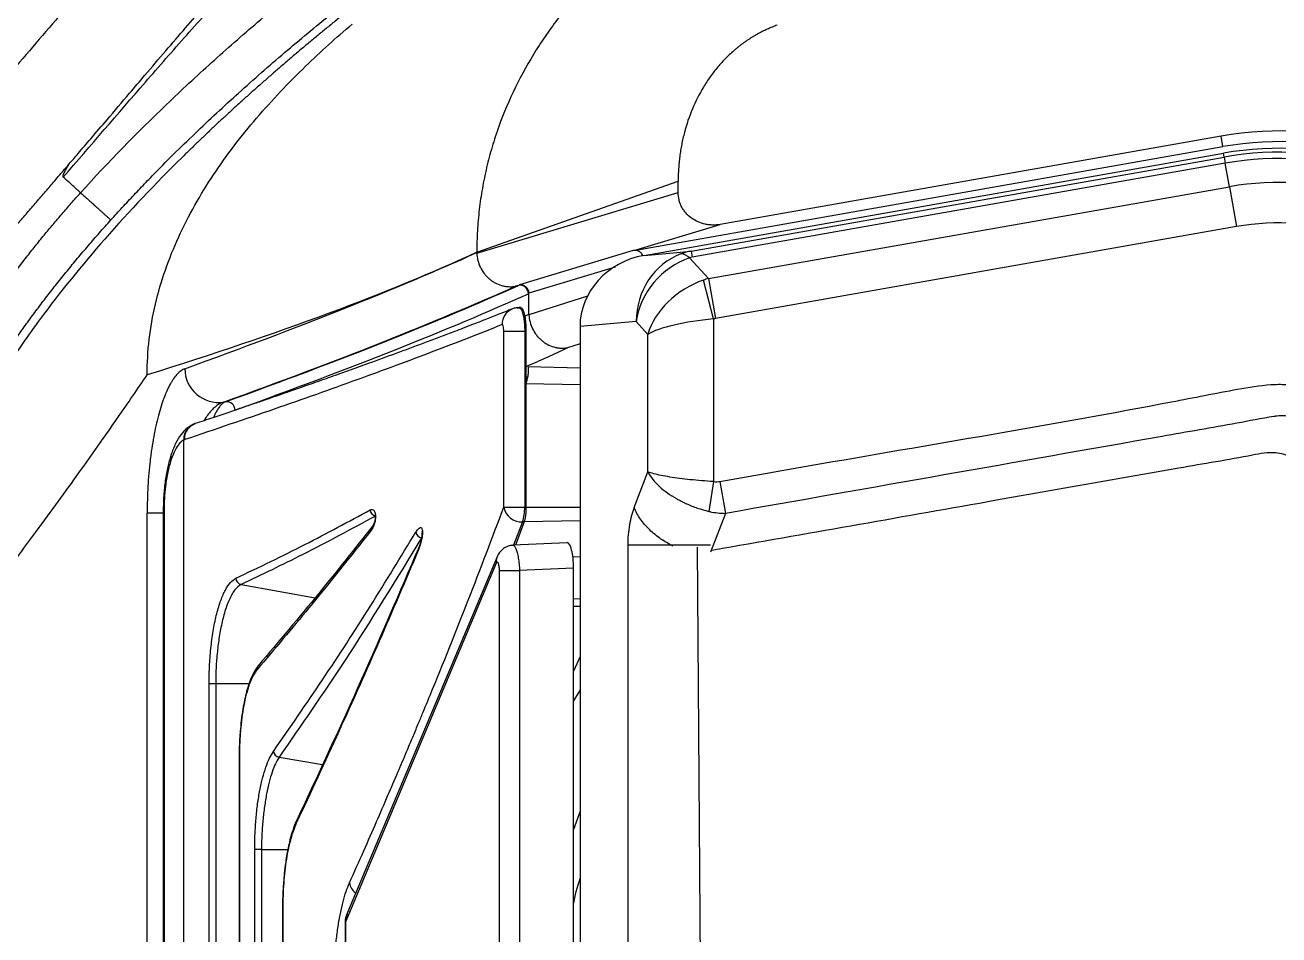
# Model space of a CAD drawing. Extents: x -2 to 78, y -19 to 124.
# Drawn here: x 60.58 to 69.8, y 44.23 to 50.92 of the extents above; entities that cross this region are included whole.
import ezdxf

# ---------------------------------------------------------------- set-up
doc = ezdxf.new("R2010")
doc.units = 0
doc.header["$MEASUREMENT"] = 0
doc.layers.add('1', color=4, linetype='Continuous')
doc.layers.add('GEOMETRY', color=2, linetype='Continuous', lineweight=25)

# ---------------------------------------------------------------- blocks, each defined once
blk = doc.blocks.new('2026 BEAM 220')
at = {"layer": 'GEOMETRY'}
for p, q in [((71.3585, 50.1065), (67.673, 49.4567)), ((71.3722, 50.0291), (71.3585, 50.1065)), ((67.038, 49.2649), (71.3722, 50.0291)), ((67.1126, 49.2289), (71.3762, 49.9807)), ((67.4588, 49.2609), (71.3812, 49.9525)), ((71.3812, 49.9525), (71.3762, 49.9807)), ((71.3812, 49.9525), (71.3893, 49.9067)), ((71.3893, 49.9067), (67.4669, 49.215)), ((71.4197, 49.7342), (71.3893, 49.9067)), ((65.8821, 49.2524), (67.3637, 49.7749)), ((67.3637, 49.6917), (67.3637, 49.7751)), ((67.5859, 49.0582), (71.4197, 49.7342)), ((71.4197, 49.7342), (71.4714, 49.4407)), ((65.8822, 49.2443), (67.3637, 49.6917)), ((67.038, 49.2649), (67.673, 49.4567)), ((71.4714, 49.4407), (67.6376, 48.7647)), ((65.8821, 49.2524), (65.8821, 49.2495)), ((67.0328, 49.264), (66.1961, 49.0113)), ((67.1126, 49.2289), (67.4588, 49.2609)), ((67.4477, 49.21), (67.5859, 49.0582)), ((67.4588, 49.2609), (67.4669, 49.215)), ((66.9002, 49.142), (66.2659, 48.9504)), ((66.1894, 49.0086), (66.1658, 49.0014)), ((67.6242, 48.7618), (67.5508, 49.0475)), ((67.5859, 49.0582), (67.6376, 48.7647)), ((66.2659, 48.7977), (66.2659, 48.9491)), ((66.6973, 48.9282), (66.266, 48.7922)), ((66.1795, 48.8437), (66.1878, 48.844)), ((66.2059, 48.8446), (66.1916, 48.8446)), ((66.2344, 48.7831), (66.2659, 48.7977)), ((67.0542, 48.7431), (66.6414, 48.7049)), ((67.1408, 48.648), (67.0542, 48.7431)), ((67.6242, 48.7618), (67.6242, 47.565)), ((66.2343, 48.6696), (66.0802, 48.6696)), ((66.0802, 47.3762), (66.0802, 48.6696)), ((66.2343, 48.6696), (66.2343, 47.3762)), ((66.2437, 48.6696), (66.2343, 48.6696)), ((66.2437, 48.6696), (66.2437, 48.3394)), ((66.6414, 48.7049), (66.6414, 31.6831)), ((67.1408, 47.6364), (67.1408, 48.648)), ((66.6414, 48.5781), (66.5505, 48.5497)), ((66.6414, 48.4004), (66.2584, 48.408)), ((66.248, 48.302), (66.2428, 48.284)), ((66.2437, 48.3394), (66.2437, 48.3029)), ((66.2437, 48.3029), (66.2437, 47.3762)), ((66.6414, 48.276), (66.2437, 48.284)), ((66.2558, 48.3328), (66.248, 48.302)), ((64.0326, 48.152), (64.017, 48.1493)), ((63.8097, 47.9912), (63.7963, 47.9859)), ((63.7272, 32.5166), (63.7272, 47.8714)), ((67.0391, 47.3746), (67.1408, 47.6364)), ((67.6242, 47.565), (67.5889, 47.3457)), ((67.6705, 47.5657), (67.712, 47.3306)), ((63.4562, 33.0559), (63.4562, 47.3321)), ((63.5745, 47.3321), (63.4562, 47.3321)), ((63.5745, 47.3484), (63.5745, 33.0396)), ((63.5803, 47.3484), (63.5745, 47.3484)), ((63.5803, 47.3484), (63.5803, 33.0396)), ((66.0802, 47.3762), (66.2343, 47.3762)), ((66.2343, 47.3762), (66.2437, 47.3762)), ((66.2437, 47.3762), (66.6414, 47.3762)), ((65.1355, 47.3195), (65.1354, 47.3199)), ((66.2183, 47.2679), (66.1528, 47.0973)), ((66.2302, 47.2679), (66.2183, 47.2679)), ((66.2302, 47.2679), (66.2185, 47.2368)), ((66.2297, 47.2718), (66.6414, 47.2782)), ((67.712, 47.3306), (67.601, 47.0449)), ((66.2185, 47.2368), (66.1657, 47.0979)), ((66.5474, 47.1156), (66.1473, 47.0971)), ((66.9926, 47.0971), (66.9926, 33.2909)), ((67.503, 47.0832), (67.6038, 33.3311)), ((66.0256, 46.9639), (64.9249, 44.3473)), ((66.0316, 47.0123), (64.931, 44.3958)), ((66.6414, 47.0116), (66.5889, 47.0099)), ((66.0483, 46.9098), (66.1968, 46.9098)), ((66.0483, 33.4782), (66.0483, 46.9098)), ((66.5935, 46.9282), (66.1968, 46.9098)), ((66.1968, 46.9098), (66.1968, 33.4782)), ((66.5935, 33.4598), (66.5935, 46.9282)), ((64.1478, 46.808), (64.6918, 46.7104)), ((66.6414, 46.7007), (66.5935, 46.7023)), ((66.5935, 46.6483), (66.6414, 46.6481)), ((66.6414, 46.2771), (66.5935, 46.1692)), ((63.9121, 34.3096), (63.9121, 46.0784)), ((63.9121, 46.0784), (63.9608, 46.0784)), ((63.9608, 46.0784), (63.9608, 34.3096)), ((63.9608, 46.0784), (64.2063, 46.0784)), ((66.6414, 46.0324), (66.5935, 45.9518)), ((64.1334, 45.5458), (64.1334, 34.8422)), ((64.1334, 45.5458), (64.1353, 45.5458)), ((64.1353, 45.5458), (64.1353, 34.8422)), ((64.4272, 45.537), (64.7459, 45.4839)), ((66.6414, 45.1399), (66.5935, 45.0064)), ((64.2479, 35.5158), (64.2479, 44.8575)), ((64.2968, 44.8575), (64.2479, 44.8575)), ((64.2968, 44.8575), (64.2968, 35.5158)), ((64.2968, 44.8575), (64.4913, 44.8575)), ((64.4522, 44.424), (64.4522, 35.943)), ((64.4541, 44.424), (64.4523, 44.424)), ((64.4541, 44.424), (64.4541, 35.943)), ((64.931, 44.3958), (64.9198, 44.367)), ((64.9124, 44.3247), (64.9124, 36.0633)), ((64.9162, 44.3247), (64.9124, 44.3247)), ((64.9162, 44.3247), (64.9162, 36.0633))]:
    blk.add_line(p, q, dxfattribs=at)
for centre, radius, start, end in [((71.7928, 47.6438), 2.5007, 44.9999, 100), ((71.7928, 47.6438), 2.4221, 44.9999, 100), ((71.7883, 47.6438), 2.3729, 44.9999, 100), ((71.7883, 47.6438), 2.3443, 44.9999, 100), ((71.7883, 47.6438), 2.2977, 44.9999, 100), ((71.7883, 47.6438), 2.1226, 44.9999, 100), ((71.7883, 47.6438), 1.8246, 44.9999, 100), ((67.3761, 49.1417), 0.099, 43.6486, 85.22169), ((66.1988, 48.9465), 0.0628, 0.54406, 98.62329), ((66.1898, 48.7231), 0.1213, 112.22727, 181.71632), ((63.9841, 48.3978), 0.2507, 180.61243, 277.5361), ((64.0408, 48.0899), 0.0627, 0.61236, 97.54078), ((63.695, 47.7409), 0.0663, 163.24177, 196.53334), ((65.145, 47.3586), 0.0482, 181.92395, 259.18374), ((66.2121, 47.4022), 0.1344, 191.15883, 272.65475), ((65.9351, 47.3652), 0.2994, 341.0515, 2.10867), ((65.1464, 47.2115), 0.041, 141.87832, 185.28689), ((65.4836, 47.2008), 0.0498, 187.38284, 261.50457), ((65.4847, 47.0624), 0.0341, 148.24058, 188.36478), ((66.1159, 46.9772), 0.0913, 158.52572, 188.41774), ((64.1573, 46.8553), 0.0483, 181.90823, 258.55939), ((64.3067, 46.1872), 0.0406, 139.72346, 186.06837), ((64.4357, 45.5868), 0.0505, 187.90627, 260.34063), ((64.5868, 45.0576), 0.0338, 149.43449, 189.66631), ((65.0655, 44.6334), 0.1224, 189.9788, 232.10141), ((65.0152, 44.3607), 0.0912, 157.3727, 188.42823), ((65.0374, 44.3247), 0.125, 160.22189, 180), ((64.9985, 44.339), 0.0836, 160.41522, 189.80618), ((65.3471, 44.1703), 0.4578, 157.2586, 160.28905)]:
    blk.add_arc(centre, radius, start, end, dxfattribs=at)
for centre, major_axis, ratio, start_param, end_param in [((-37.0861, 32.1254), (104.9182, 18.5953), 0.051723, 5.993439, 6.080707), ((67.2115, 48.7129), (-0.568, -0.0526), 0.920287, 4.801709, 6.198207), ((67.5377, 48.7431), (0.0229, 0.5252), 0.919446, 0.370167, 1.61079), ((67.5377, 48.7431), (0.3582, 0.3844), 0.864326, 1.008189, 2.248811), ((67.6583, 48.7542), (0.4418, -0.3689), 0.813707, 2.55044, 2.706314), ((67.597, 49.1021), (0.183, -0.0797), 0.456183, 2.538885, 2.69476), ((-37.0428, 31.8796), (105.1682, 18.5951), 0.051607, 5.993481, 6.080501), ((-37.097, 31.8691), (105.2307, 18.6061), 0.051607, 5.993814, 6.081316), ((67.6242, 48.648), (0.4577, 0.2674), 0.746474, 1.307149, 2.477496), ((67.7036, 48.5607), (0.3883, 0.3533), 0.966078, 1.079499, 1.149774), ((-37.0861, 31.8077), (105.2932, 18.606), 0.051579, 5.993825, 6.081326), ((67.6242, 48.648), (0.5249, 0.0505), 0.214989, 1.550095, 2.720442), ((67.7036, 48.5607), (-0.1491, 0.1638), 0.846462, 5.791888, 5.862163), ((66.5479, 46.928), (0.0001, 0.1877), 0.242695, 4.713649, 6.294533)]:
    blk.add_ellipse(centre, major_axis=major_axis, ratio=ratio, start_param=start_param, end_param=end_param, dxfattribs=at)
for points, knots in [([(62.8392, 49.8047), (63.0412, 50.0377), (63.3411, 50.3875), (63.7465, 50.8507), (64.0301, 51.1662), (64.2921, 51.4484), (64.506, 51.6708), (64.6966, 51.8628), (64.8911, 52.0496), (65.1192, 52.2558), (65.4122, 52.5045), (65.7444, 52.7676), (66.1146, 53.041), (66.4936, 53.3043), (66.8787, 53.5586), (67.27, 53.8064), (67.6686, 54.049), (67.9826, 54.233), (68.1618, 54.3357), (68.2051, 54.3604)], [0, 0, 0, 0, 0.125, 0.1875, 0.25, 0.296875, 0.34375, 0.375, 0.40625, 0.453125, 0.5, 0.5625, 0.625, 0.6875, 0.75, 0.8125, 0.875, 0.9375, 0.9573822, 0.9573822, 0.9573822, 0.9573822]), ([(62.9666, 49.6899), (63.1699, 49.9155), (63.4872, 50.2396), (63.9287, 50.6493), (64.1551, 50.8473), (64.3836, 51.042), (64.4989, 51.1377), (64.732, 51.3264), (64.8498, 51.4195), (65.2058, 51.6944), (65.4462, 51.8717), (65.8132, 52.1307), (66.06, 52.3011), (66.4338, 52.548), (66.8133, 52.7879), (67.0693, 52.9424), (67.456, 53.1702), (67.7171, 53.3169), (68.1159, 53.5267), (68.3842, 53.6631), (68.6555, 53.7912), (68.7921, 53.8532)], [0, 0, 0, 0, 0.125, 0.1875, 0.25, 0.25, 0.3125, 0.3125, 0.375, 0.375, 0.5, 0.5, 0.5625, 0.625, 0.6875, 0.75, 0.75, 0.875, 0.875, 0.9375, 1, 1, 1, 1]), ([(63.1892, 49.4894), (63.2031, 49.5048), (63.2311, 49.5356), (63.2734, 49.5818), (63.3164, 49.6281), (63.3598, 49.6745), (63.4039, 49.7209), (63.4485, 49.7674), (63.5295, 49.851), (63.649, 49.9715), (63.8592, 50.1762), (64.1308, 50.4284), (64.4647, 50.7208), (64.8085, 51.0062), (65.1572, 51.2819), (65.5118, 51.5496), (65.9907, 51.8952), (66.601, 52.3073), (67.2266, 52.6942), (67.7358, 52.9876), (68.0582, 53.1636), (68.2863, 53.2823), (68.4174, 53.3489), (68.527, 53.4036), (68.6481, 53.463), (68.7809, 53.5266), (68.87, 53.5682), (68.9146, 53.589)], [0, 0, 0, 0, 0.008789, 0.017639, 0.026551, 0.035524, 0.04456, 0.053658, 0.062819, 0.093872, 0.125518, 0.18712, 0.25079, 0.31352, 0.376321, 0.439079, 0.501679, 0.626445, 0.750918, 0.813126, 0.87535, 0.906481, 0.922028, 0.93763, 0.958364, 0.979154, 1, 1, 1, 1]), ([(64.6404, 52.9074), (64.6229, 52.892), (64.588, 52.8612), (64.5359, 52.8148), (64.4841, 52.7681), (64.4326, 52.7212), (64.3814, 52.6741), (64.3305, 52.6267), (64.28, 52.5791), (64.2298, 52.5312), (64.18, 52.4831), (64.1305, 52.4347), (64.0814, 52.386), (64.0325, 52.3371), (63.984, 52.288), (63.9358, 52.2387), (63.8878, 52.1891), (63.8401, 52.1394), (63.7926, 52.0896), (63.7453, 52.0396), (63.6983, 51.9894), (63.6514, 51.9391), (63.6047, 51.8887), (63.5582, 51.8382), (63.5119, 51.7875), (63.4657, 51.7368), (63.4197, 51.6859), (63.2552, 51.5032), (62.9767, 51.1862), (62.5894, 50.7344), (62.2044, 50.2851), (61.9129, 49.9536), (61.7198, 49.7332), (61.6235, 49.6231), (61.5274, 49.5132), (61.4635, 49.44), (61.4315, 49.4035)], [0, 0, 0, 0, 0.014365, 0.028722, 0.043071, 0.057413, 0.071748, 0.086077, 0.1004, 0.114718, 0.129031, 0.14334, 0.157646, 0.17195, 0.186253, 0.200555, 0.214857, 0.22916, 0.243464, 0.257769, 0.272076, 0.286385, 0.300696, 0.315009, 0.329324, 0.343642, 0.357962, 0.372285, 0.497814, 0.623358, 0.748885, 0.874429, 0.905826, 0.937223, 0.968616, 1, 1, 1, 1]), ([(62.8826, 49.9018), (62.9046, 49.9275), (62.9577, 49.9892), (63.0507, 50.0977), (63.1765, 50.2453), (63.3092, 50.4009), (63.453, 50.5699), (63.5901, 50.7306), (63.7356, 50.8991), (63.8727, 51.0554), (64.0039, 51.2027), (64.13, 51.3432), (64.2521, 51.4783), (64.3695, 51.6059), (64.4826, 51.7255), (64.5922, 51.838), (64.6987, 51.9446), (64.8027, 52.0462), (64.8977, 52.137), (64.9852, 52.219), (65.0661, 52.2935), (65.1344, 52.3553), (65.1894, 52.4044), (65.217, 52.4288), (65.2308, 52.441)], [0, 0, 0, 0, 0.0296031, 0.0713262, 0.1251641, 0.1995745, 0.2503023, 0.3194055, 0.3841421, 0.4445299, 0.5005667, 0.5557274, 0.6082741, 0.6581997, 0.7055214, 0.7502703, 0.7935099, 0.8350718, 0.8749769, 0.9059872, 0.9374301, 0.9686991, 0.9843483, 1, 1, 1, 1]), ([(68.093, 52.1336), (68.0875, 52.1315), (68.0574, 52.1205), (67.9785, 52.0905), (67.8575, 52.0401), (67.6676, 51.9516), (67.4374, 51.826), (67.1752, 51.6522), (66.929, 51.4562), (66.7017, 51.2387), (66.4959, 51.0005), (66.3147, 50.7432), (66.1611, 50.4685), (66.0586, 50.227), (65.9933, 50.0278), (65.9529, 49.8758), (65.9213, 49.7218), (65.8987, 49.5662), (65.8851, 49.4096), (65.8821, 49.3048), (65.8821, 49.2524)], [0.2308841, 0.2308841, 0.2308841, 0.2308841, 0.234375, 0.25, 0.28125, 0.3125, 0.375, 0.4375, 0.5, 0.5625, 0.625, 0.6875, 0.75, 0.8125, 0.84375, 0.875, 0.90625, 0.9375, 0.96875, 1, 1, 1, 1]), ([(64.9009, 51.0014), (64.878, 50.9829), (64.8323, 50.9461), (64.7644, 50.8906), (64.6971, 50.8352), (64.6305, 50.7797), (64.5646, 50.7243), (64.4993, 50.6689), (64.4348, 50.6135), (64.3709, 50.5582), (64.3078, 50.5028), (64.2453, 50.4475), (64.1835, 50.3922), (64.1223, 50.3369), (64.0619, 50.2816), (64.0022, 50.2263), (63.9431, 50.1711), (63.8847, 50.1158), (63.827, 50.0606), (63.77, 50.0054), (63.5354, 49.7755), (63.1513, 49.3721), (62.7271, 48.851), (62.4236, 48.4158), (62.2117, 48.0697), (62.0301, 47.7248), (61.9164, 47.4662), (61.8516, 47.2982), (61.8233, 47.2206), (61.7965, 47.1431), (61.7712, 47.0655), (61.7475, 46.9879), (61.7253, 46.9102), (61.7046, 46.8326), (61.6855, 46.7549), (61.6679, 46.6773), (61.6518, 46.5996), (61.6372, 46.5218), (61.6242, 46.4441), (61.6127, 46.3664), (61.6028, 46.2886), (61.5943, 46.2108), (61.5875, 46.133), (61.5821, 46.0552), (61.5783, 45.9774), (61.5759, 45.8996), (61.5756, 45.8477), (61.5755, 45.8217)], [0, 0, 0, 0, 0.0138767, 0.027668, 0.0413743, 0.0549959, 0.0685331, 0.0819863, 0.0953558, 0.1086419, 0.121845, 0.1349655, 0.1480037, 0.1609601, 0.1738349, 0.1866285, 0.1993415, 0.2119741, 0.2245268, 0.2370001, 0.2493942, 0.3794626, 0.4994242, 0.5658746, 0.6295447, 0.690681, 0.7495615, 0.7626219, 0.7756002, 0.7885003, 0.8013263, 0.8140823, 0.8267725, 0.8394012, 0.8519726, 0.8644911, 0.8769611, 0.8893871, 0.9017737, 0.9141254, 0.9264467, 0.9387424, 0.9510171, 0.9632755, 0.9755223, 0.9877622, 1, 1, 1, 1]), ([(63.4562, 48.3499), (63.4562, 48.4373), (63.4666, 48.6122), (63.5125, 48.8708), (63.5864, 49.1229), (63.6849, 49.3663), (63.8046, 49.6), (63.9881, 49.898), (64.2548, 50.2453), (64.6022, 50.6106), (64.8466, 50.8305), (64.9639, 50.93)], [0.6325366, 0.6325366, 0.6325366, 0.6325366, 0.6637866, 0.6950366, 0.7262866, 0.7575366, 0.7887866, 0.8200366, 0.8825366, 0.9450366, 1, 1, 1, 1]), ([(68.093, 50.9233), (68.0867, 50.921), (68.074, 50.9163), (68.0553, 50.9088), (68.0367, 50.901), (68.0184, 50.8929), (68.0002, 50.8844), (67.9822, 50.8755), (67.9644, 50.8663), (67.9468, 50.8568), (67.9294, 50.8469), (67.9122, 50.8366), (67.8952, 50.826), (67.8784, 50.8151), (67.8618, 50.8038), (67.8453, 50.7921), (67.8291, 50.7801), (67.813, 50.7678), (67.7972, 50.7551), (67.7639, 50.7273), (67.7151, 50.6822), (67.6543, 50.6158), (67.5985, 50.5438), (67.5324, 50.4426), (67.4638, 50.3069), (67.4205, 50.1779), (67.3987, 50.0895), (67.3894, 50.0455), (67.3814, 50.0012), (67.375, 49.9565), (67.3699, 49.9116), (67.3664, 49.8664), (67.3641, 49.8209), (67.3638, 49.7904), (67.3637, 49.7751)], [0, 0, 0, 0, 0.013971, 0.027903, 0.041804, 0.055677, 0.069528, 0.083364, 0.097188, 0.111008, 0.124827, 0.138652, 0.152489, 0.166342, 0.180218, 0.194121, 0.208057, 0.222032, 0.23605, 0.250117, 0.311746, 0.373684, 0.436356, 0.50017, 0.623787, 0.750082, 0.781165, 0.812228, 0.843302, 0.874422, 0.905619, 0.936926, 0.968376, 1, 1, 1, 1]), ([(62.0597, 48.9472), (62.0821, 48.973), (62.1269, 49.0247), (62.1941, 49.1025), (62.2613, 49.1804), (62.3287, 49.2584), (62.3961, 49.3366), (62.4635, 49.4149), (62.5311, 49.4934), (62.5987, 49.572), (62.6664, 49.6507), (62.7341, 49.7295), (62.7882, 49.7923), (62.8288, 49.8395), (62.8557, 49.8707), (62.8736, 49.8914), (62.8826, 49.9018)], [0, 0, 0, 0, 0.082024, 0.164071, 0.246136, 0.328215, 0.410304, 0.492401, 0.5745, 0.656599, 0.738698, 0.820794, 0.902884, 0.935256, 0.967628, 1, 1, 1, 1]), ([(62.8392, 49.8047), (62.8389, 49.805), (62.8383, 49.8056), (62.8378, 49.8069), (62.8374, 49.8085), (62.8373, 49.8103), (62.8375, 49.8124), (62.8379, 49.8148), (62.8385, 49.8175), (62.8393, 49.8205), (62.8404, 49.8237), (62.8418, 49.8273), (62.8433, 49.8311), (62.8452, 49.8352), (62.8472, 49.8396), (62.8505, 49.8463), (62.8557, 49.8561), (62.8633, 49.8698), (62.8722, 49.8849), (62.8791, 49.8961), (62.8826, 49.9018)], [0, 0, 0, 0, 0.039691, 0.079594, 0.119717, 0.160067, 0.200652, 0.241479, 0.282554, 0.323884, 0.365476, 0.407338, 0.449474, 0.491892, 0.534597, 0.577596, 0.679295, 0.783552, 0.890434, 1, 1, 1, 1]), ([(62.9666, 49.6899), (62.9567, 49.6989), (62.9377, 49.7162), (62.91, 49.7411), (62.8845, 49.7643), (62.8611, 49.7852), (62.8463, 49.7984), (62.8392, 49.8047)], [0, 0, 0, 0, 0.232688, 0.450737, 0.651831, 0.835176, 1, 1, 1, 1]), ([(61.0994, 45.3165), (61.0994, 45.3322), (61.0995, 45.3638), (61.1002, 45.4118), (61.1013, 45.4608), (61.1028, 45.5109), (61.105, 45.562), (61.1076, 45.6142), (61.1109, 45.6674), (61.1148, 45.7216), (61.1193, 45.7768), (61.1245, 45.833), (61.1304, 45.8903), (61.1371, 45.9485), (61.1445, 46.0077), (61.1528, 46.0679), (61.1618, 46.1291), (61.1717, 46.1912), (61.1826, 46.2542), (61.1943, 46.3182), (61.207, 46.3831), (61.2207, 46.4489), (61.2532, 46.5962), (61.3105, 46.8196), (61.4021, 47.112), (61.5042, 47.3894), (61.6125, 47.6468), (61.7302, 47.8974), (61.8632, 48.1536), (62.0226, 48.4313), (62.2066, 48.7209), (62.3916, 48.985), (62.5363, 49.176), (62.6324, 49.2974), (62.6974, 49.3776), (62.7634, 49.4569), (62.8302, 49.5354), (62.8978, 49.6132), (62.9437, 49.6644), (62.9666, 49.6899)], [0, 0, 0, 0, 0.009641, 0.019499, 0.029575, 0.039868, 0.05038, 0.061109, 0.072056, 0.083222, 0.094607, 0.106211, 0.118034, 0.130077, 0.14234, 0.154823, 0.167528, 0.180454, 0.193602, 0.206973, 0.220566, 0.234383, 0.248423, 0.313603, 0.376598, 0.437395, 0.49596, 0.548883, 0.608255, 0.67409, 0.746402, 0.819807, 0.872884, 0.894089, 0.915288, 0.936481, 0.957666, 0.97884, 1, 1, 1, 1]), ([(62.9666, 49.6899), (62.9667, 49.6898), (62.967, 49.6895), (62.9679, 49.6888), (62.969, 49.6877), (62.9705, 49.6864), (62.9722, 49.6848), (62.9743, 49.6829), (62.9768, 49.6807), (62.9796, 49.6782), (62.9828, 49.6753), (62.9881, 49.6706), (62.9961, 49.6633), (63.0078, 49.6528), (63.0208, 49.6411), (63.0338, 49.6294), (63.0464, 49.6181), (63.0581, 49.6074), (63.0706, 49.5962), (63.0836, 49.5844), (63.0973, 49.572), (63.1116, 49.5592), (63.1264, 49.5458), (63.1417, 49.5321), (63.1573, 49.518), (63.1732, 49.5038), (63.1839, 49.4942), (63.1892, 49.4894)], [0, 0, 0, 0, 0.023774, 0.047806, 0.072101, 0.096662, 0.121497, 0.146611, 0.172014, 0.197713, 0.223717, 0.250036, 0.314903, 0.378085, 0.439743, 0.499991, 0.543991, 0.587952, 0.632052, 0.676454, 0.721314, 0.766786, 0.812843, 0.859286, 0.90596, 0.952845, 1, 1, 1, 1]), ([(67.673, 49.4567), (67.6546, 49.4534), (67.6363, 49.452), (67.6087, 49.4523), (67.5995, 49.4529), (67.5811, 49.4549), (67.5719, 49.4564), (67.5447, 49.4621), (67.5272, 49.4676), (67.4935, 49.4823), (67.4771, 49.4915), (67.4472, 49.5131), (67.4336, 49.5254), (67.4152, 49.5463), (67.4095, 49.5537), (67.399, 49.5689), (67.3942, 49.5768), (67.3857, 49.5931), (67.3819, 49.6015), (67.3753, 49.6188), (67.3725, 49.6278), (67.3659, 49.6547), (67.3637, 49.6731), (67.3637, 49.6917)], [0, 0, 0, 0, 0.125, 0.125, 0.1875, 0.1875, 0.25, 0.25, 0.375, 0.375, 0.5, 0.5, 0.625, 0.625, 0.6875, 0.6875, 0.75, 0.75, 0.8125, 0.8125, 0.875, 0.875, 1, 1, 1, 1]), ([(61.448, 45.6738), (61.448, 45.6865), (61.4481, 45.7119), (61.4487, 45.75), (61.4495, 45.7881), (61.4508, 45.8262), (61.4524, 45.8643), (61.4544, 45.9024), (61.4567, 45.9406), (61.4594, 45.9788), (61.4624, 46.0169), (61.4658, 46.0551), (61.4696, 46.0933), (61.4737, 46.1316), (61.4782, 46.1698), (61.483, 46.2081), (61.4882, 46.2463), (61.4938, 46.2846), (61.4997, 46.3229), (61.506, 46.3612), (61.5126, 46.3995), (61.5196, 46.4378), (61.5269, 46.4762), (61.5346, 46.5145), (61.5427, 46.5529), (61.5511, 46.5913), (61.5599, 46.6297), (61.569, 46.6681), (61.5785, 46.7065), (61.5884, 46.745), (61.5986, 46.7834), (61.6091, 46.8219), (61.6201, 46.8604), (61.6314, 46.8989), (61.643, 46.9374), (61.655, 46.9759), (61.6674, 47.0144), (61.6801, 47.053), (61.6932, 47.0916), (61.7066, 47.1301), (61.7204, 47.1687), (61.7345, 47.2073), (61.749, 47.2459), (61.7639, 47.2846), (61.7791, 47.3232), (61.7947, 47.3619), (61.8107, 47.4005), (61.827, 47.4392), (61.8436, 47.4779), (61.8606, 47.5166), (61.878, 47.5554), (61.8957, 47.5941), (61.9138, 47.6329), (61.9323, 47.6716), (61.96, 47.7287), (61.9977, 47.8041), (62.0464, 47.8974), (62.0973, 47.9908), (62.1501, 48.0843), (62.205, 48.1777), (62.262, 48.2712), (62.321, 48.3648), (62.3821, 48.4583), (62.4452, 48.5519), (62.5104, 48.6456), (62.5776, 48.7392), (62.6469, 48.8329), (62.7183, 48.9267), (62.7916, 49.0205), (62.8671, 49.1143), (62.9446, 49.2081), (63.0241, 49.302), (63.1056, 49.396), (63.1613, 49.4581), (63.1892, 49.4894)], [0, 0, 0, 0, 0.008873, 0.01775, 0.026632, 0.03552, 0.044413, 0.053314, 0.062223, 0.07114, 0.080067, 0.089004, 0.097952, 0.106911, 0.115883, 0.124868, 0.133868, 0.142882, 0.151911, 0.160957, 0.17002, 0.1791, 0.188199, 0.197318, 0.206456, 0.215614, 0.224794, 0.233996, 0.243221, 0.252469, 0.261742, 0.271039, 0.280362, 0.289711, 0.299087, 0.30849, 0.317921, 0.327382, 0.336872, 0.346392, 0.355942, 0.365525, 0.375139, 0.384786, 0.394466, 0.40418, 0.413928, 0.423712, 0.433531, 0.443386, 0.453278, 0.463207, 0.473175, 0.483181, 0.493225, 0.517545, 0.54209, 0.566867, 0.591883, 0.617145, 0.64266, 0.668433, 0.694472, 0.720782, 0.74737, 0.77424, 0.801398, 0.828849, 0.8566, 0.884654, 0.913016, 0.941692, 0.970685, 1, 1, 1, 1]), ([(65.8822, 49.2443), (65.8829, 49.2263), (65.8855, 49.2087), (65.8941, 49.1742), (65.9003, 49.1571), (65.9159, 49.125), (65.9252, 49.1099), (65.9416, 49.0887), (65.9474, 49.0819), (65.9596, 49.0691), (65.9724, 49.057), (65.9863, 49.0463), (66.0008, 49.0363), (66.0084, 49.0317), (66.0315, 49.0192), (66.0474, 49.0127), (66.0724, 49.0055), (66.0809, 49.0035), (66.0979, 49.0006), (66.1063, 48.9996), (66.1233, 48.9985), (66.1318, 48.9984), (66.1445, 48.999), (66.1488, 48.9993), (66.1573, 49.0002), (66.1616, 49.0008), (66.1658, 49.0014)], [0, 0, 0, 0, 0.125, 0.125, 0.25, 0.25, 0.375, 0.375, 0.4375, 0.4375, 0.5, 0.5625, 0.5625, 0.625, 0.625, 0.75, 0.75, 0.8125, 0.8125, 0.875, 0.875, 0.9375, 0.9375, 0.96875, 0.96875, 1, 1, 1, 1]), ([(67.1044, 49.2262), (67.102, 49.2313), (67.0967, 49.2424), (67.082, 49.2551), (67.0629, 49.2636), (67.0456, 49.2656), (67.0355, 49.2643), (67.0328, 49.264)], [0, 0, 0, 0, 0.193774, 0.416085, 0.650637, 0.904482, 1, 1, 1, 1]), ([(66.2659, 48.9504), (66.2657, 48.9549), (66.265, 48.9592), (66.2629, 48.9677), (66.2614, 48.972), (66.2557, 48.9839), (66.2502, 48.9911), (66.2404, 48.9996), (66.2368, 49.0021), (66.2292, 49.0063), (66.2253, 49.008), (66.213, 49.0117), (66.2044, 49.0124), (66.1961, 49.0113)], [0, 0, 0, 0, 0.125, 0.125, 0.25, 0.25, 0.5, 0.5, 0.625, 0.625, 0.75, 0.75, 1, 1, 1, 1]), ([(66.1439, 48.8354), (66.1087, 48.8214), (66.0422, 48.7949), (65.946, 48.7571), (65.8603, 48.7238), (65.7857, 48.695), (65.7224, 48.6707), (65.667, 48.6496), (65.6154, 48.63), (65.5632, 48.6103), (65.4633, 48.5728), (65.3131, 48.517), (65.1335, 48.4513), (64.9747, 48.394), (64.8408, 48.3462), (64.7098, 48.2998), (64.6088, 48.2643), (64.5342, 48.2383), (64.4802, 48.2195), (64.4159, 48.1972), (64.341, 48.1714), (64.2558, 48.1421), (64.1601, 48.1094), (64.0538, 48.0733), (63.9362, 48.0335), (63.853, 48.0057), (63.8097, 47.9912)], [0, 0, 0, 0, 0.0536639, 0.1014139, 0.1432497, 0.1791715, 0.2091791, 0.2335612, 0.2574002, 0.2815339, 0.3059624, 0.3949946, 0.4843692, 0.5412443, 0.5981073, 0.6526254, 0.7030575, 0.7208027, 0.7422559, 0.7676813, 0.7970789, 0.8304487, 0.8670891, 0.9075611, 0.9518647, 1, 1, 1, 1]), ([(66.1984, 48.8423), (66.1893, 48.8429), (66.1709, 48.8443), (66.153, 48.8384), (66.1439, 48.8354)], [0, 0, 0, 0, 0.493583, 1, 1, 1, 1]), ([(66.1916, 48.8437), (66.1933, 48.8442), (66.1954, 48.8448), (66.1974, 48.8429), (66.1977, 48.8426)], [0, 0, 0, 0, 0.859995, 1, 1, 1, 1]), ([(66.1977, 48.8426), (66.2003, 48.8406), (66.206, 48.8364), (66.2139, 48.8211), (66.2211, 48.7995), (66.2271, 48.7722), (66.2314, 48.7406), (66.2341, 48.7059), (66.2343, 48.6817), (66.2343, 48.6696)], [0, 0, 0, 0, 0.131047, 0.275872, 0.420698, 0.565523, 0.710349, 0.855174, 1, 1, 1, 1]), ([(66.2059, 48.8433), (66.2082, 48.8433), (66.2124, 48.8433), (66.219, 48.8346), (66.2254, 48.821), (66.2318, 48.7987), (66.237, 48.7713), (66.2409, 48.7389), (66.2433, 48.7046), (66.2436, 48.6812), (66.2437, 48.6696)], [0, 0, 0, 0, 0.117254, 0.208705, 0.348362, 0.4724, 0.610445, 0.744388, 0.874238, 1, 1, 1, 1]), ([(66.0685, 48.7195), (65.9019, 48.6538), (65.5679, 48.5222), (65.0053, 48.3144), (64.4, 48.0992), (63.9554, 47.9488), (63.7326, 47.8735)], [0, 0, 0, 0, 0.248503, 0.497997, 0.748504, 1, 1, 1, 1]), ([(66.0802, 48.6696), (66.08, 48.6774), (66.0796, 48.6929), (66.0764, 48.7097), (66.0725, 48.7191), (66.0699, 48.7193), (66.0685, 48.7195)], [0, 0, 0, 0, 0.279781, 0.559368, 0.779698, 1, 1, 1, 1]), ([(66.266, 48.7922), (66.2667, 48.7743), (66.2693, 48.7567), (66.2781, 48.7221), (66.2843, 48.705), (66.2999, 48.6729), (66.3093, 48.6578), (66.3257, 48.6365), (66.3316, 48.6297), (66.3439, 48.6169), (66.3567, 48.6048), (66.3707, 48.5941), (66.3852, 48.5842), (66.3928, 48.5796), (66.416, 48.5672), (66.432, 48.5606), (66.457, 48.5535), (66.4655, 48.5515), (66.4825, 48.5486), (66.491, 48.5476), (66.508, 48.5466), (66.5165, 48.5466), (66.5293, 48.5472), (66.5335, 48.5475), (66.542, 48.5484), (66.5463, 48.549), (66.5505, 48.5497)], [0, 0, 0, 0, 0.125, 0.125, 0.25, 0.25, 0.375, 0.375, 0.4375, 0.4375, 0.5, 0.5625, 0.5625, 0.625, 0.625, 0.75, 0.75, 0.8125, 0.8125, 0.875, 0.875, 0.9375, 0.9375, 0.96875, 0.96875, 1, 1, 1, 1]), ([(66.2437, 48.4115), (66.2442, 48.4117), (66.3538, 48.4581), (66.4524, 48.504), (66.5505, 48.5497)], [0, 0, 0, 0, 0.0041736, 1, 1, 1, 1]), ([(61.5755, 45.8217), (61.5897, 45.8393), (61.6183, 45.8747), (61.7237, 46.0057), (61.8866, 46.2102), (62.1004, 46.4836), (62.3002, 46.7437), (62.4866, 46.9905), (62.66, 47.2239), (62.8209, 47.4441), (62.9699, 47.651), (63.1072, 47.8445), (63.2333, 48.0248), (63.3486, 48.1918), (63.4213, 48.2987), (63.4562, 48.3499)], [0, 0, 0, 0, 0.02094, 0.042056, 0.155543, 0.26375, 0.366676, 0.464323, 0.556689, 0.643775, 0.72558, 0.802106, 0.873351, 0.939315, 1, 1, 1, 1]), ([(63.7334, 48.3951), (63.7151, 48.3885), (63.6971, 48.3758), (63.6707, 48.3483), (63.662, 48.3377), (63.6491, 48.3197), (63.6448, 48.3134), (63.6363, 48.2999), (63.6321, 48.2928), (63.6112, 48.2558), (63.5955, 48.2213), (63.5731, 48.1624), (63.5659, 48.1416), (63.5519, 48.0976), (63.5451, 48.0742), (63.5259, 48.0017), (63.5144, 47.9499), (63.4992, 47.867), (63.4944, 47.8385), (63.4879, 47.7944), (63.4858, 47.7794), (63.4818, 47.7493), (63.4799, 47.7341), (63.471, 47.6576), (63.4655, 47.5948), (63.46, 47.4979), (63.4586, 47.4652), (63.4567, 47.3988), (63.4562, 47.3655), (63.4562, 47.3321)], [0, 0, 0, 0, 0.125, 0.125, 0.1875, 0.1875, 0.21875, 0.21875, 0.25, 0.25, 0.375, 0.375, 0.4375, 0.4375, 0.5, 0.5, 0.625, 0.625, 0.6875, 0.6875, 0.71875, 0.71875, 0.75, 0.75, 0.875, 0.875, 0.9375, 0.9375, 1, 1, 1, 1]), ([(66.2428, 48.284), (66.243, 48.2875), (66.2434, 48.2937), (66.2436, 48.3001), (66.2437, 48.3029)], [0, 0, 0, 0, 0.561357, 1, 1, 1, 1]), ([(66.2558, 48.3328), (66.2539, 48.333), (66.2499, 48.3332), (66.2455, 48.3348), (66.2431, 48.337), (66.2435, 48.3386), (66.2437, 48.3394)], [0, 0, 0, 0, 0.240883, 0.499993, 0.759107, 1, 1, 1, 1]), ([(66.248, 48.302), (66.2473, 48.3021), (66.2459, 48.3021), (66.2443, 48.3023), (66.2435, 48.3026), (66.2436, 48.3028), (66.2437, 48.3029)], [0, 0, 0, 0, 0.240927, 0.50006, 0.759156, 1, 1, 1, 1]), ([(66.252, 48.3175), (66.2517, 48.3178), (66.2507, 48.319), (66.2495, 48.3187), (66.2487, 48.3185)], [0, 0, 0, 0, 0.251619, 1, 1, 1, 1]), ([(67.6705, 47.5657), (67.8921, 47.6049), (68.9998, 47.8012), (70.1915, 47.9968), (71.2374, 48.1984), (71.4801, 48.2461), (71.6799, 48.2789), (71.8372, 48.2825), (71.9477, 48.2633), (72.0533, 48.2261), (72.163, 48.1645), (72.27, 48.0744), (72.3758, 47.9634), (72.9448, 47.3679), (73.7449, 46.598), (74.5172, 45.8131), (74.8183, 45.5179), (74.8965, 45.4234), (74.951, 45.3186), (74.9935, 45.1921), (75.0049, 45.0386), (74.9919, 44.5474), (75.009, 43.3068), (74.994, 40.9705), (75.011, 38.433), (74.9896, 36.604), (75.0066, 35.8327), (75.0147, 35.5425), (75.0092, 35.3092), (74.9766, 35.1371), (74.9326, 35.0286), (74.8704, 34.9296), (74.7076, 34.7539), (74.3154, 34.375), (73.9587, 34.0147), (73.7158, 33.7693)], [0, 0, 0, 0, 0.03273, 0.163648, 0.175653, 0.187658, 0.199644, 0.205049, 0.210454, 0.215858, 0.221261, 0.228663, 0.236112, 0.243565, 0.348466, 0.397583, 0.403718, 0.409824, 0.415316, 0.420808, 0.42913, 0.437515, 0.492348, 0.609476, 0.777448, 0.861434, 0.875538, 0.889641, 0.903702, 0.909359, 0.915018, 0.920634, 0.926263, 0.949783, 1, 1, 1, 1]), ([(64.017, 48.1493), (64.0082, 48.1459), (63.9898, 48.1389), (63.9629, 48.1203), (63.9352, 48.0953), (63.9084, 48.0639), (63.8877, 48.0357), (63.8769, 48.0171), (63.8745, 48.0129)], [0, 0, 0, 0, 0.181504, 0.377618, 0.553403, 0.755726, 0.944779, 1, 1, 1, 1]), ([(64.0326, 48.152), (64.0274, 48.1496), (64.0166, 48.1445), (64.0001, 48.13), (63.9837, 48.1102), (63.9684, 48.0855), (63.9559, 48.0617), (63.9487, 48.044), (63.9459, 48.0369)], [0, 0, 0, 0, 0.168866, 0.35134, 0.547437, 0.723715, 0.889778, 1, 1, 1, 1]), ([(63.7983, 47.9867), (63.7818, 47.978), (63.7472, 47.9594), (63.7033, 47.9109), (63.663, 47.8459), (63.6423, 47.7893), (63.6315, 47.76)], [0, 0, 0, 0, 0.2164382, 0.4561461, 0.7176446, 1, 1, 1, 1]), ([(63.7272, 47.8714), (63.7282, 47.887), (63.7297, 47.9111), (63.7435, 47.9401), (63.7583, 47.9598), (63.7761, 47.9758), (63.79, 47.9826), (63.7965, 47.9858)], [0, 0, 0, 0, 0.3196996, 0.4919032, 0.667793, 0.8436823, 1, 1, 1, 1]), ([(63.7326, 47.8735), (63.7337, 47.8892), (63.7355, 47.9134), (63.7496, 47.9423), (63.7644, 47.9624), (63.7833, 47.9779), (63.7986, 47.9884), (63.8082, 47.99), (63.8098, 47.9903)], [0, 0, 0, 0, 0.304013, 0.467738, 0.634959, 0.80218, 0.965905, 1, 1, 1, 1]), ([(73.547, 33.9381), (73.547, 33.9381), (73.7062, 34.0972), (74.0092, 34.4085), (74.3799, 34.7515), (74.572, 34.9786), (74.6508, 35.0341), (74.7021, 35.0559), (74.7557, 35.1034), (74.8111, 35.1792), (74.8558, 35.3023), (74.8739, 35.4806), (74.8724, 35.6945), (74.856, 35.9087), (74.8436, 36.2829), (74.8547, 37.0475), (74.8407, 39.5878), (74.8684, 42.2705), (74.842, 44.5274), (74.8519, 44.97), (74.8508, 45.0733), (74.8272, 45.1779), (74.7803, 45.2577), (74.6892, 45.3426), (74.5673, 45.4428), (74.4134, 45.5883), (74.2612, 45.7357), (73.8723, 46.1244), (73.2992, 46.6958), (72.688, 47.3137), (72.3156, 47.6764), (72.1471, 47.8575), (72.0393, 47.9705), (71.9447, 48.0233), (71.8606, 48.0477), (71.802, 48.0525), (71.6639, 48.0306), (71.4737, 47.9932), (71.1992, 47.9457), (69.9455, 47.7238), (68.783, 47.5192), (67.712, 47.3306)], [0, 0, 0, 0, 0, 0.03351, 0.064598, 0.075502, 0.077238, 0.079027, 0.084361, 0.08772, 0.093111, 0.103638, 0.114249, 0.124957, 0.135615, 0.170011, 0.238803, 0.51397, 0.56964, 0.574792, 0.579934, 0.584977, 0.590628, 0.593433, 0.603874, 0.614365, 0.624915, 0.635437, 0.696264, 0.745422, 0.764916, 0.773628, 0.782303, 0.788055, 0.789461, 0.795352, 0.79655, 0.810366, 0.824205, 0.838045, 1, 1, 1, 1]), ([(63.7272, 47.8714), (63.7174, 47.8652), (63.6976, 47.8528), (63.6642, 47.8071), (63.6439, 47.7543), (63.6315, 47.722)], [0, 0, 0, 0, 0.280482, 0.560569, 1, 1, 1, 1]), ([(63.7326, 47.8735), (63.7316, 47.8732), (63.7298, 47.8725), (63.728, 47.8718), (63.7272, 47.8714)], [0, 0, 0, 0, 0.56, 1, 1, 1, 1]), ([(63.6315, 47.76), (63.6232, 47.7318), (63.6067, 47.6754), (63.589, 47.5736), (63.5769, 47.4636), (63.5753, 47.3868), (63.5746, 47.3484)], [0, 0, 0, 0, 0.251071, 0.501007, 0.750108, 1, 1, 1, 1]), ([(63.6315, 47.722), (63.6232, 47.6936), (63.6067, 47.6367), (63.5911, 47.5387), (63.5819, 47.4414), (63.5809, 47.3794), (63.5803, 47.3484)], [0, 0, 0, 0, 0.280004, 0.559321, 0.77951, 1, 1, 1, 1]), ([(73.2229, 33.9691), (73.3434, 34.0886), (73.6249, 34.3678), (73.9227, 34.6806), (74.139, 34.8797), (74.2016, 34.9613), (74.2205, 35.061), (74.2224, 35.4198), (74.2203, 36.0619), (74.2214, 37.2981), (74.2216, 39.4974), (74.215, 42.0537), (74.2288, 44.1484), (74.2163, 45.029), (74.2247, 45.2777), (74.2136, 45.3848), (74.1721, 45.474), (74.1098, 45.5376), (73.8895, 45.7392), (73.2949, 46.3672), (72.5732, 47.0319), (72.0497, 47.6128), (71.8721, 47.7525), (71.7696, 47.7807), (71.6748, 47.7757), (71.4386, 47.7298), (70.7812, 47.62), (69.4815, 47.3858), (68.3336, 47.1853), (67.6335, 47.0618), (67.6056, 47.0569)], [0, 0, 0, 0, 0.026141, 0.061081, 0.066365, 0.071542, 0.076551, 0.081625, 0.126931, 0.175318, 0.272092, 0.465639, 0.569001, 0.594841, 0.601156, 0.607386, 0.6112, 0.616059, 0.620957, 0.657288, 0.749019, 0.771953, 0.777715, 0.783475, 0.787838, 0.792239, 0.82052, 0.890507, 0.995643, 1, 1, 1, 1]), ([(67.1408, 47.6364), (67.1409, 47.6362), (67.1506, 47.6177), (67.1746, 47.5815), (67.2233, 47.5295), (67.2818, 47.4816), (67.3492, 47.4385), (67.4235, 47.4008), (67.504, 47.3687), (67.5606, 47.3534), (67.5889, 47.3457)], [0, 0, 0, 0, 0.001602, 0.1506, 0.294628, 0.438651, 0.577276, 0.715894, 0.85795, 1, 1, 1, 1]), ([(67.6242, 47.565), (67.595, 47.5669), (67.5365, 47.5707), (67.4521, 47.5786), (67.3732, 47.5878), (67.3006, 47.5984), (67.2362, 47.6102), (67.1813, 47.6229), (67.1529, 47.6318), (67.1409, 47.6363), (67.1408, 47.6364)], [0, 0, 0, 0, 0.14205, 0.284106, 0.422724, 0.561349, 0.705372, 0.8494, 0.998398, 1, 1, 1, 1]), ([(67.6242, 47.565), (67.6251, 47.5649), (67.6403, 47.5625), (67.6558, 47.5642), (67.6705, 47.5657)], [0, 0, 0, 0, 0.053813, 1, 1, 1, 1]), ([(64.1091, 46.8537), (64.2809, 46.936), (64.6255, 47.101), (64.9394, 47.2715), (65.0968, 47.357)], [0, 0, 0, 0, 0.49866, 1, 1, 1, 1]), ([(64.9449, 44.6122), (64.9802, 44.6911), (65.0475, 44.8417), (65.1418, 45.0566), (65.2255, 45.2496), (65.2989, 45.4207), (65.3594, 45.5633), (65.4083, 45.6796), (65.447, 45.772), (65.4778, 45.8462), (65.5016, 45.9037), (65.5186, 45.945), (65.5297, 45.9718), (65.5354, 45.9858), (65.5375, 45.9909), (65.5383, 45.9929), (65.5387, 45.9938), (65.5388, 45.9941), (65.5389, 45.9943), (65.5389, 45.9944), (65.539, 45.9944), (65.6346, 46.2271), (65.82, 46.6878), (65.9941, 47.1483), (66.0802, 47.3762)], [0, 0, 0, 0, 0.085655, 0.163387, 0.233195, 0.29508, 0.349042, 0.387957, 0.421371, 0.449282, 0.468475, 0.483786, 0.494048, 0.49761, 0.498993, 0.499566, 0.499811, 0.499918, 0.499964, 0.499985, 0.499994, 0.500001, 0.752588, 1, 1, 1, 1]), ([(65.0968, 47.357), (65.1041, 47.3595), (65.1151, 47.3633), (65.1278, 47.3504), (65.1334, 47.3362), (65.1356, 47.3244), (65.1366, 47.3152), (65.1368, 47.3052), (65.1362, 47.2907), (65.1328, 47.268), (65.1228, 47.234), (65.1125, 47.2182), (65.1056, 47.2077)], [0, 0, 0, 0, 0.247982, 0.372618, 0.441338, 0.470631, 0.498637, 0.526731, 0.555977, 0.62457, 0.749679, 1, 1, 1, 1]), ([(66.2437, 47.3762), (66.2436, 47.3661), (66.2433, 47.3454), (66.2407, 47.3155), (66.2364, 47.2877), (66.2323, 47.2746), (66.2302, 47.2679)], [0, 0, 0, 0, 0.230802, 0.474396, 0.730793, 1, 1, 1, 1]), ([(67.0391, 47.3746), (67.0323, 47.3552), (67.0188, 47.3167), (67.0043, 47.248), (66.9944, 47.1743), (66.9932, 47.1227), (66.9926, 47.0971)], [0, 0, 0, 0, 0.252343, 0.500481, 0.752579, 1, 1, 1, 1]), ([(67.3234, 47.0906), (67.2937, 47.1072), (67.2316, 47.1421), (67.1502, 47.2097), (67.0803, 47.2887), (67.0529, 47.3457), (67.0391, 47.3745)], [0, 0, 0, 0, 0.225226, 0.471675, 0.732806, 1, 1, 1, 1]), ([(67.5889, 47.3457), (67.5912, 47.3452), (67.6316, 47.3356), (67.6729, 47.333), (67.712, 47.3306)], [0, 0, 0, 0, 0.055163, 1, 1, 1, 1]), ([(65.1359, 47.3113), (64.9597, 47.2159), (64.6451, 47.0454), (64.2997, 46.8806), (64.1478, 46.808)], [0, 0, 0, 0, 0.56, 1, 1, 1, 1]), ([(65.1352, 47.3082), (65.1352, 47.308), (65.1353, 47.3055), (65.1352, 47.3002), (65.1346, 47.2892), (65.1319, 47.275), (65.125, 47.2537), (65.1187, 47.2439), (65.1142, 47.2368)], [0, 0, 0, 0, 0.00597, 0.051693, 0.103976, 0.248792, 0.465231, 1, 1, 1, 1]), ([(65.1333, 47.3248), (65.1333, 47.3248), (65.1329, 47.3253), (65.1335, 47.3241), (65.1341, 47.3212), (65.1346, 47.3176), (65.135, 47.3137), (65.1351, 47.3104), (65.1352, 47.3082)], [0, 0, 0, 0, 0.007132, 0.324524, 0.578171, 0.692835, 0.805429, 1, 1, 1, 1]), ([(65.1056, 47.2077), (64.9549, 47.0174), (64.6857, 46.6777), (64.3945, 46.3341), (64.2663, 46.1829)], [0, 0, 0, 0, 0.559999, 1, 1, 1, 1]), ([(65.1139, 47.2365), (64.9839, 47.0721), (64.7155, 46.7328), (64.4249, 46.3896), (64.2751, 46.2126)], [0, 0, 0, 0, 0.484374, 1, 1, 1, 1]), ([(64.3856, 45.5798), (64.5072, 45.7556), (64.752, 46.1095), (65.1018, 46.6477), (65.3229, 47.0113), (65.4342, 47.1944)], [0, 0, 0, 0, 0.3286219, 0.6619705, 1, 1, 1, 1]), ([(65.4762, 47.1515), (65.2906, 46.8484), (64.9592, 46.3072), (64.5897, 45.7723), (64.4272, 45.537)], [0, 0, 0, 0, 0.56, 1, 1, 1, 1]), ([(65.4342, 47.1944), (65.442, 47.2059), (65.4538, 47.2232), (65.4686, 47.2284), (65.4761, 47.223), (65.4797, 47.2139), (65.4814, 47.2054), (65.4822, 47.1948), (65.482, 47.1772), (65.4786, 47.1488), (65.4685, 47.1034), (65.4579, 47.0758), (65.4509, 47.0574)], [0, 0, 0, 0, 0.24929, 0.374204, 0.446178, 0.474268, 0.499703, 0.525478, 0.553385, 0.625455, 0.750396, 1, 1, 1, 1]), ([(65.4812, 47.1835), (65.4812, 47.1835), (65.4813, 47.1807), (65.481, 47.175), (65.4796, 47.1584), (65.4747, 47.1343), (65.4663, 47.1067), (65.4591, 47.0888), (65.4556, 47.0803)], [0, 0, 0, 0, 0.000723, 0.050038, 0.11319, 0.358289, 0.696471, 1, 1, 1, 1]), ([(65.4807, 47.1967), (65.4807, 47.1971), (65.4806, 47.1977), (65.4805, 47.1985), (65.4804, 47.1993), (65.4801, 47.2004), (65.4796, 47.2001), (65.4781, 47.188), (65.477, 47.1676), (65.4762, 47.1515)], [0, 0, 0, 0, 0.006481, 0.013036, 0.02058, 0.039478, 0.095387, 0.286827, 1, 1, 1, 1]), ([(65.4802, 47.2007), (65.4802, 47.2006), (65.4802, 47.2005), (65.4803, 47.1995), (65.4805, 47.1983), (65.4806, 47.1967), (65.4808, 47.1947), (65.481, 47.1923), (65.4812, 47.1885), (65.4812, 47.1856), (65.4812, 47.1835)], [0, 0, 0, 0, 0.156737, 0.242793, 0.33178, 0.4265, 0.524108, 0.627097, 0.739259, 1, 1, 1, 1]), ([(65.4509, 47.0574), (65.3561, 46.8354), (65.1676, 46.394), (64.8685, 45.7255), (64.6594, 45.2783), (64.5536, 45.0519)], [0, 0, 0, 0, 0.333336, 0.662642, 1, 1, 1, 1]), ([(65.4523, 47.073), (65.315, 46.7526), (65.0307, 46.0887), (64.719, 45.4204), (64.5578, 45.0748)], [0, 0, 0, 0, 0.482771, 1, 1, 1, 1]), ([(66.1478, 47.0965), (66.136, 47.0949), (66.1118, 47.0917), (66.0777, 47.073), (66.0484, 47.0456), (66.0366, 47.022), (66.0308, 47.0104)], [0, 0, 0, 0, 0.24502, 0.498746, 0.75336, 1, 1, 1, 1]), ([(66.1466, 47.0963), (66.147, 47.0966), (66.1508, 47.0992), (66.1587, 47.0919), (66.1694, 47.074), (66.1793, 47.0436), (66.1875, 47.0045), (66.1938, 46.9588), (66.1958, 46.9261), (66.1968, 46.9098)], [0, 0, 0, 0, 0.019072, 0.18256, 0.346048, 0.509536, 0.673024, 0.836512, 1, 1, 1, 1]), ([(67.6019, 47.0971), (67.5811, 47.0971), (67.5302, 47.0971), (67.4467, 47.0971), (67.3547, 47.0971), (67.2664, 47.0971), (67.1845, 47.0971), (67.1121, 47.0971), (67.0432, 47.0971), (67.0109, 47.0971), (66.9926, 47.0971)], [0, 0, 0, 0, 0.0857335, 0.210743, 0.3357525, 0.460762, 0.5857716, 0.7107811, 0.8357906, 1, 1, 1, 1]), ([(66.0483, 46.9098), (66.0482, 46.9152), (66.048, 46.9261), (66.0464, 46.9414), (66.044, 46.9545), (66.0408, 46.9645), (66.0371, 46.9708), (66.0332, 46.9729), (66.0292, 46.971), (66.0268, 46.9662), (66.0256, 46.9639)], [0, 0, 0, 0, 0.1250579, 0.2500716, 0.3750469, 0.5, 0.6249531, 0.7499284, 0.8749421, 1, 1, 1, 1]), ([(63.9121, 46.0784), (63.9127, 46.1252), (63.9141, 46.2189), (63.9257, 46.3548), (63.9434, 46.482), (63.9678, 46.5959), (63.9974, 46.6936), (64.0317, 46.7707), (64.0692, 46.8278), (64.0958, 46.8451), (64.1091, 46.8537)], [0, 0, 0, 0, 0.12498, 0.24981, 0.374924, 0.499644, 0.624834, 0.749492, 0.874939, 1, 1, 1, 1]), ([(64.1478, 46.808), (64.1315, 46.7966), (64.1001, 46.7745), (64.0587, 46.6985), (64.0249, 46.604), (63.999, 46.497), (63.9804, 46.386), (63.9686, 46.2771), (63.962, 46.1748), (63.9612, 46.1093), (63.9608, 46.0784)], [0, 0, 0, 0, 0.162071, 0.313654, 0.454688, 0.585121, 0.704904, 0.813999, 0.912373, 1, 1, 1, 1]), ([(64.2663, 46.1829), (64.2571, 46.1704), (64.2386, 46.1454), (64.2133, 46.0894), (64.1906, 46.0209), (64.1711, 45.9408), (64.1554, 45.851), (64.144, 45.7536), (64.1367, 45.651), (64.1358, 45.5809), (64.1353, 45.5458)], [0, 0, 0, 0, 0.124859, 0.249839, 0.374581, 0.499645, 0.624145, 0.749435, 0.874586, 1, 1, 1, 1]), ([(64.2757, 46.2134), (64.2627, 46.1955), (64.2392, 46.1631), (64.2121, 46.0986), (64.1922, 46.0369), (64.1764, 45.9748), (64.1625, 45.9058), (64.1504, 45.8299), (64.1452, 45.7718), (64.1426, 45.7432)], [0, 0, 0, 0, 0.196355, 0.355512, 0.485921, 0.608425, 0.725114, 0.864717, 1, 1, 1, 1]), ([(64.1426, 45.7432), (64.1414, 45.7315), (64.1375, 45.6957), (64.1344, 45.629), (64.1337, 45.5746), (64.1334, 45.5458)], [0, 0, 0, 0, 0.185973, 0.56907, 1, 1, 1, 1]), ([(64.2479, 44.8575), (64.2483, 44.896), (64.2493, 44.9733), (64.2568, 45.0864), (64.2687, 45.1947), (64.2851, 45.2952), (64.3053, 45.3864), (64.3293, 45.4653), (64.356, 45.5324), (64.3758, 45.564), (64.3856, 45.5798)], [0, 0, 0, 0, 0.124736, 0.249852, 0.374321, 0.499619, 0.624078, 0.749321, 0.874629, 1, 1, 1, 1]), ([(64.4272, 45.537), (64.4182, 45.5221), (64.4002, 45.4924), (64.3757, 45.4297), (64.3537, 45.3554), (64.3348, 45.2698), (64.3193, 45.1751), (64.3076, 45.0733), (64.2996, 44.9666), (64.2977, 44.8939), (64.2968, 44.8575)], [0, 0, 0, 0, 0.124837, 0.249721, 0.374651, 0.499628, 0.624651, 0.749721, 0.874837, 1, 1, 1, 1]), ([(64.5536, 45.0519), (64.5392, 45.0161), (64.5106, 44.9445), (64.4791, 44.7902), (64.4581, 44.614), (64.4554, 44.4874), (64.4541, 44.424)], [0, 0, 0, 0, 0.250157, 0.499974, 0.74964, 1, 1, 1, 1]), ([(64.5562, 45.0718), (64.5463, 45.0485), (64.5285, 45.0065), (64.5083, 44.9355), (64.4947, 44.8762), (64.4842, 44.8216), (64.4743, 44.7586), (64.4652, 44.689), (64.4616, 44.6374), (64.4601, 44.6161)], [0, 0, 0, 0, 0.213857, 0.384048, 0.512368, 0.605962, 0.725632, 0.886515, 1, 1, 1, 1]), ([(64.4601, 44.6161), (64.4587, 44.5996), (64.4533, 44.5374), (64.4527, 44.472), (64.4523, 44.424)], [0, 0, 0, 0, 0.265952, 1, 1, 1, 1]), ([(64.8307, 43.8544), (64.8311, 43.8926), (64.8318, 43.969), (64.838, 44.0815), (64.8476, 44.1904), (64.861, 44.2933), (64.8776, 44.3889), (64.8975, 44.4749), (64.9198, 44.5513), (64.9366, 44.592), (64.9449, 44.6122)], [0, 0, 0, 0, 0.124859, 0.250343, 0.375009, 0.500423, 0.625481, 0.750164, 0.87554, 1, 1, 1, 1]), ([(66.5935, 44.4515), (66.5936, 44.4527), (66.6033, 44.5183), (66.6225, 44.582), (66.6414, 44.6444)], [0, 0, 0, 0, 0.019311, 1, 1, 1, 1])]:
    blk.add_open_spline(points, degree=3, knots=knots, dxfattribs=at)
for points in [[(65.8821, 49.2524), (65.2326, 48.9511), (64.4227, 48.6512), (63.4562, 48.3499)], [(65.8821, 49.2495), (65.8821, 49.2478), (65.8821, 49.246), (65.8822, 49.2443)], [(67.038, 49.2649), (67.0363, 49.2646), (67.0345, 49.2643), (67.0328, 49.264)], [(66.1961, 49.0113), (66.1938, 49.0104), (66.1916, 49.0094), (66.1894, 49.0086)], [(66.2659, 48.9491), (66.2644, 48.9484), (66.263, 48.9477), (66.2615, 48.9471)], [(66.2659, 48.9491), (66.2659, 48.9495), (66.2659, 48.95), (66.2659, 48.9504)], [(66.266, 48.7922), (66.2659, 48.794), (66.2659, 48.7959), (66.2659, 48.7977)], [(66.2577, 48.4074), (66.2584, 48.4075), (66.2598, 48.4077), (66.2608, 48.3923), (66.2601, 48.3675), (66.2572, 48.3444), (66.2558, 48.3328)]]:
    blk.add_open_spline(points, degree=3, dxfattribs=at)

msp = doc.modelspace()

# ---------------------------------------------------------------- block references
at = {"layer": '1'}
msp.add_blockref('2026 BEAM 220', (-1.9801, 0), dxfattribs=at)

doc.saveas('drawing.dxf')
